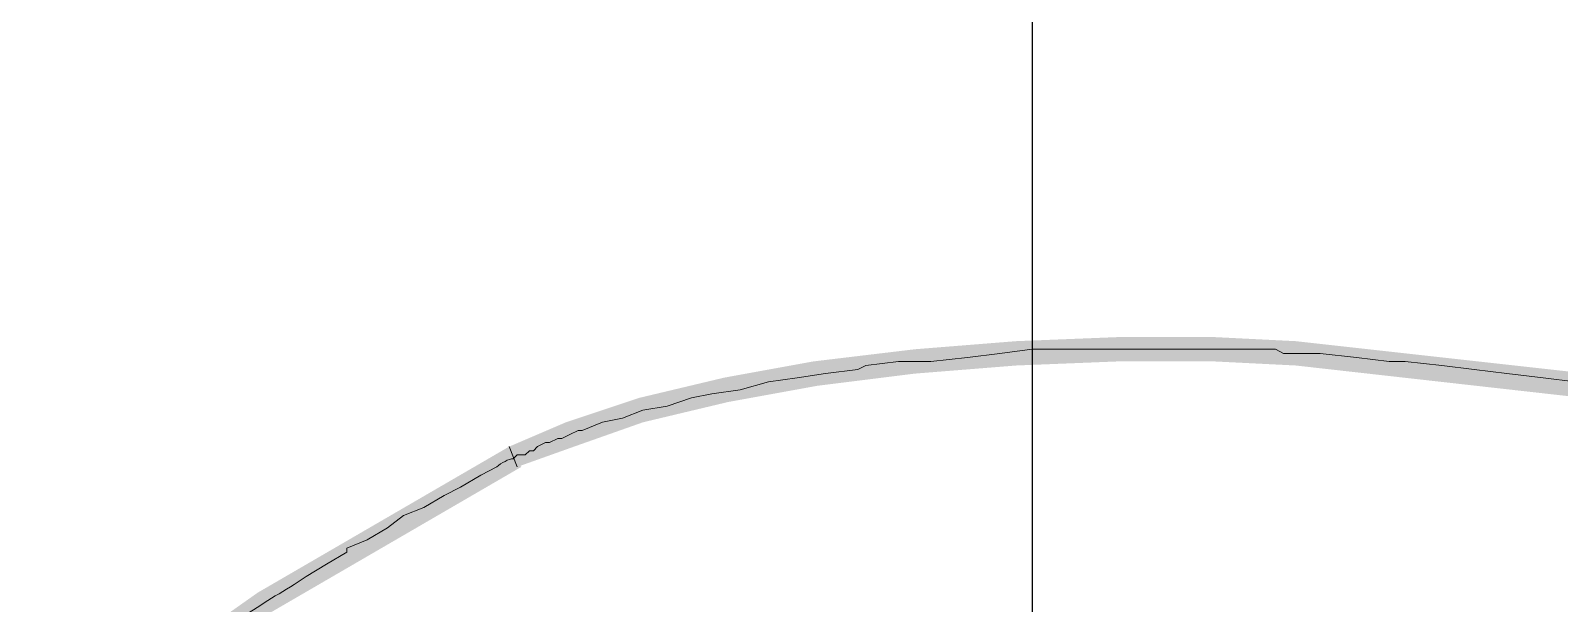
# Model space of a CAD drawing. Header units: millimetres. Extents: x -71336 to -35435, y -26189 to 22712.
# Drawn here: x -41046.92 to -41038.87, y -5442.99 to -5439.98 of the extents above; entities that cross this region are included whole.
import ezdxf
from ezdxf.enums import TextEntityAlignment as Align

# ---------------------------------------------------------------- set-up
doc = ezdxf.new("R2010")
doc.units = ezdxf.units.MM
doc.layers.add('SC - Equipment', color=7, linetype='Continuous', lineweight=13)
doc.layers.add('SC - Xlines', color=252, linetype='Continuous', plot=False)
doc.styles.get("Standard").update_dxf_attribs({"font": 'arial.ttf', "height": 35})

# ---------------------------------------------------------------- blocks, each defined once
blk = doc.blocks.new('BARCO CLICKSHARE BUTTON WITH TEXT - SCHEMATIC')
at = {"layer": 'SC - Equipment', "lineweight": 0, "transparency": 33554687}
for points in [[(1.3876, -0.0854), (0.9606, -0.064), (0.4483, -0.064), (-0.0854, -0.0854), (-0.6192, -0.1281), (-1.1315, -0.1921), (-1.6012, -0.2775), (-2.0495, -0.3843), (-2.4124, -0.5124), (-2.7113, -0.6191), (-2.754, -0.5124), (-2.4551, -0.3843), (-2.0709, -0.2562), (-1.6225, -0.1494), (-1.1529, -0.064), (-0.6192, 0), (-0.0854, 0.0427), (0.4483, 0.064), (0.9606, 0.064), (1.3876, 0.0427)], [(7.408, -1.1955), (5.3585, -0.6832), (3.2877, -0.2989), (1.3876, -0.0854), (1.3876, 0.0427), (3.309, -0.1708), (5.3798, -0.5551), (7.4507, -1.0888)], [(-2.69, -0.6191), (-4.0136, -1.3877), (-5.444, -2.4124), (-6.917, -3.6933), (-8.3474, -5.1237), (-9.671, -6.6608), (-9.7564, -6.5754), (-8.4328, -5.0383), (-7.0024, -3.5866), (-5.5294, -2.3057), (-4.0776, -1.2809), (-2.754, -0.5124)]]:
    blk.add_hatch(color=7, dxfattribs=at).paths.add_polyline_path(points)
at = {"layer": 'SC - Equipment', "color": 7, "lineweight": 0, "transparency": 33554687}
for points in [[(-2.3698, -0.427), (-2.263, -0.3843), (-2.1563, -0.3629), (-2.0495, -0.3202), (-1.9214, -0.2989), (-1.7933, -0.2562), (-1.6866, -0.2348), (-1.5372, -0.2135), (-1.3877, -0.1708), (-1.2383, -0.1494), (-1.0888, -0.1281), (-0.918, -0.1067), (-0.8753, -0.0854), (-0.7046, -0.064), (-0.5338, -0.064), (-0.3416, -0.0427), (-0.1708, -0.0213), (0, 0), (0.0213, 0), (0.2134, 0), (0.3842, 0), (0.555, 0), (0.7045, 0), (0.8753, 0)], [(0.8753, 0), (0.8966, 0), (0.9606, 0), (1.0033, 0), (1.0247, 0), (1.0887, 0), (1.1314, 0), (1.1741, 0), (1.2382, 0), (1.2809, 0), (1.3236, -0.0213), (1.3876, -0.0213)], [(1.3876, -0.0213), (1.3876, -0.0213)], [(1.4303, -0.0213), (1.5157, -0.0213), (1.7079, -0.0427), (1.8786, -0.064), (1.964, -0.064), (2.1562, -0.0854), (2.327, -0.1067), (2.4978, -0.1281), (2.6899, -0.1494), (2.8607, -0.1708), (3.0315, -0.1921), (3.2236, -0.2135)], [(-2.7113, -0.5551), (-2.6686, -0.5551), (-2.6473, -0.5337), (-2.6259, -0.5337), (-2.6046, -0.5124), (-2.5619, -0.491), (-2.5405, -0.491), (-2.4979, -0.4697), (-2.4765, -0.4697), (-2.4338, -0.4483), (-2.3911, -0.427), (-2.3698, -0.427)], [(-3.8855, -1.2382), (-3.8215, -1.1955), (-3.7147, -1.1315), (-3.608, -1.0674), (-3.608, -1.0461), (-3.5012, -1.0034), (-3.3945, -0.9393), (-3.3091, -0.8753), (-3.2024, -0.8326), (-3.0956, -0.7686), (-3.0102, -0.7259), (-2.9035, -0.6618), (-2.8181, -0.6191)]]:
    blk.add_lwpolyline(points, dxfattribs=at)
for points in [[(1.4303, -0.0213), (1.3876, -0.0213)], [(-2.754, -0.5124), (-2.754, -0.5124), (-2.7113, -0.6191), (-2.7113, -0.6191)], [(-2.7113, -0.5551), (-2.7327, -0.5764)]]:
    blk.add_lwpolyline(points, close=True, dxfattribs=at)
blk.add_open_spline([(-2.7113, -0.5551), (-2.7185, -0.5622), (-2.7256, -0.5693), (-2.7327, -0.5764), (-2.754, -0.5764), (-2.7967, -0.5978), (-2.8181, -0.6191)], degree=3, knots=[0, 0, 0, 0, 1, 1, 1, 2, 2, 2, 2], dxfattribs=at)
blk.add_open_spline([(-3.8855, -1.2382), (-3.9923, -1.3023), (-4.099, -1.3663), (-4.1844, -1.4304)], degree=3, dxfattribs=at)
at = {"ltscale": 5}
for tag, p in [('MAKE', (0, 10.9753)), ('MODEL', (0, 5.9753))]:
    blk.add_attdef(tag, text='', height=2.5, dxfattribs=at).set_placement(p, align=Align.MIDDLE_CENTER)
at = {"ltscale": 5, "flags": 1}
for tag, p in [('ROOM_TYPE', (45, -5)), ('LOCATION', (45, -10)), ('RACK_EQUIPMENT_(Y/N)', (45, -15)), ('IP_(Y/N)', (45, -30)), ('POE(WATT)', (45, -35)), ('AMP(@240V)', (45, -40)), ('WATT', (45, -45)), ('BTU/H', (45, -50)), ('WEIGHT(KG)', (45, -55)), ('TRANSFORMER_TAPS', (45, -60))]:
    blk.add_attdef(tag, p, '', height=2.5, dxfattribs=at)
for tag, p in [('DESCRIPTION', (56.9608, -23.892)), ('BRACKET', (53.1547, -63.4953))]:
    blk.add_attdef(tag, text='', height=2.5, dxfattribs=at).set_placement(p, align=Align.MIDDLE_CENTER)

msp = doc.modelspace()

# ---------------------------------------------------------------- linework, layer by layer
at = {"layer": 'SC - Xlines', "ltscale": 5}
msp.add_lwpolyline([(-41041.6451, -4973.253), (-41041.6451, -5649.4977)], dxfattribs=at)

# ---------------------------------------------------------------- block references
at = {"ltscale": 5}
msp.add_blockref('BARCO CLICKSHARE BUTTON WITH TEXT - SCHEMATIC', (-41041.6451, -5441.6538), dxfattribs=at)

doc.saveas('drawing.dxf')
